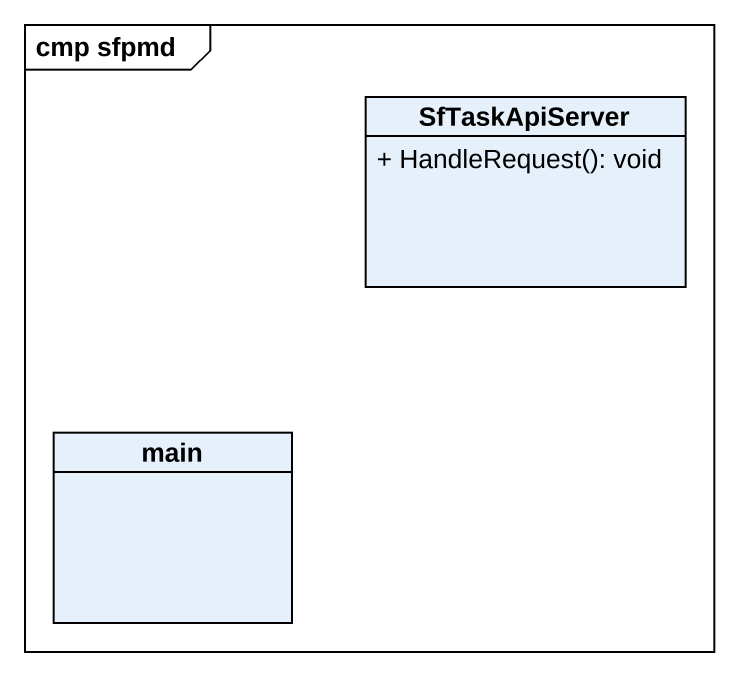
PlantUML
@startuml
mainframe cmp sfpmd
hide circle
hide empty members
skinparam classAttributeIconSize 0
class SfTaskApiServer {
  + HandleRequest(): void
}
class main
@enduml
